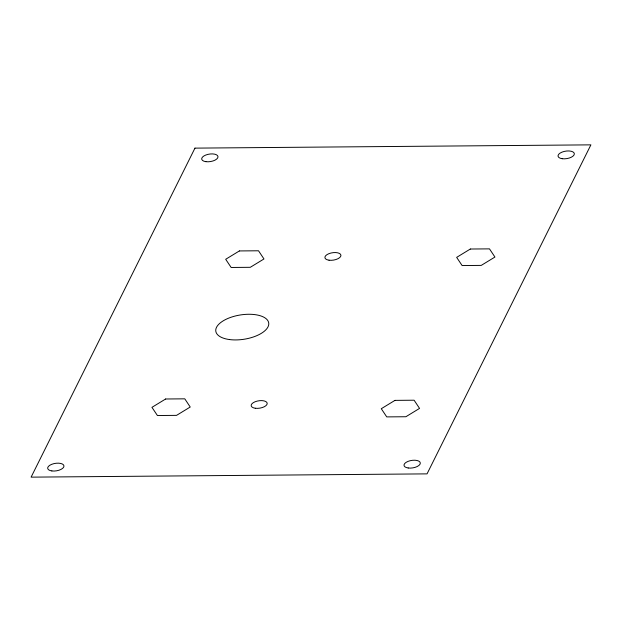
<?xml version="1.0" encoding="UTF-8"?>
<svg xmlns="http://www.w3.org/2000/svg" width="622" height="622" viewBox="0 0 622 622"><rect width="100%" height="100%" fill="white"/><g stroke="black" fill="none" stroke-linecap="round" stroke-linejoin="round"><path stroke-width="0.93" d="M194.958 148.129L31.1 477.144L427.042 473.871L590.9 144.856L194.958 148.129M239.377 250.938L225.693 259.281L231.151 267.468L250.285 267.305L263.969 258.962L258.519 250.783L239.377 250.938M165.639 398.997L151.955 407.34L157.413 415.519L176.547 415.364L190.231 407.021L184.781 398.834L165.639 398.997M470.341 249.025L456.657 257.368L462.115 265.555L481.249 265.392L494.933 257.049L489.483 248.87L470.341 249.025M394.97 400.374L381.286 408.716L386.736 416.896L405.871 416.74L419.555 408.397L414.104 400.21L394.97 400.374M229.425 339.55A26.777 12.284 -9 0 0 268.774 323.572A26.777 12.284 -9 0 0 228.577 318.176A26.777 12.284 -9 0 0 229.425 339.55M255.3 408.25A8.102 3.716 -9 0 0 267.203 403.414A8.102 3.716 -9 0 0 255.043 401.781A8.102 3.716 -9 0 0 255.3 408.25M329.038 260.198A8.102 3.716 -9 0 0 340.942 255.362A8.102 3.716 -9 0 0 328.781 253.729A8.102 3.716 -9 0 0 329.038 260.198M51.867 470.94A8.242 3.779 -9 0 0 63.973 466.026A8.242 3.779 -9 0 0 51.603 464.362A8.242 3.779 -9 0 0 51.867 470.94M408.211 467.993A8.242 3.779 -9 0 0 420.317 463.079A8.242 3.779 -9 0 0 407.946 461.415A8.242 3.779 -9 0 0 408.211 467.993M562.241 158.719A8.242 3.779 -9 0 0 574.347 153.805A8.242 3.779 -9 0 0 561.977 152.141A8.242 3.779 -9 0 0 562.241 158.719M205.89 161.673A8.242 3.779 -9 0 0 218.003 156.752A8.242 3.779 -9 0 0 205.633 155.096A8.242 3.779 -9 0 0 205.89 161.673"/></g></svg>
